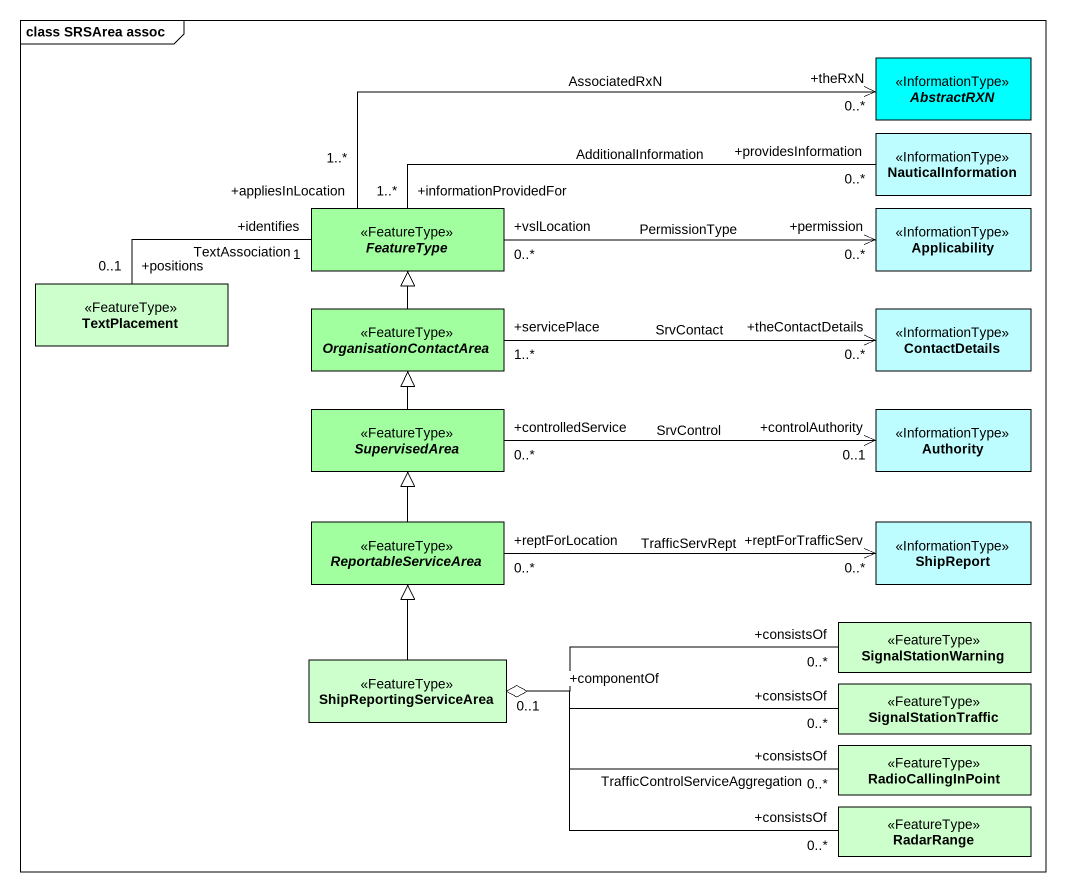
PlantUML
@startuml
mainframe class SRSArea assoc
hide circle
hide empty members
abstract class AbstractRXN <<InformationType>> #00FFFF
class NauticalInformation <<InformationType>> #BEFDFF
abstract class FeatureType <<FeatureType>> #A1FFA0
class Applicability <<InformationType>> #BEFDFF
class TextPlacement <<FeatureType>> #CCFFCC
abstract class OrganisationContactArea <<FeatureType>> #A1FFA0
class ContactDetails <<InformationType>> #BEFDFF
abstract class SupervisedArea <<FeatureType>> #A1FFA0
class Authority <<InformationType>> #BEFDFF
abstract class ReportableServiceArea <<FeatureType>> #A1FFA0
class ShipReport <<InformationType>> #BEFDFF
class SignalStationWarning <<FeatureType>> #CCFFCC
class ShipReportingServiceArea <<FeatureType>> #CCFFCC
class SignalStationTraffic <<FeatureType>> #CCFFCC
class RadioCallingInPoint <<FeatureType>> #CCFFCC
class RadarRange <<FeatureType>> #CCFFCC
FeatureType "+appliesInLocation\n1..*" -right-> "+theRxN\n0..*" AbstractRXN : AssociatedRxN
FeatureType "+informationProvidedFor\n1..*" -right- "+providesInformation\n0..*" NauticalInformation : AdditionalInformation
FeatureType "+vslLocation\n0..*" -right-> "+permission\n0..*" Applicability : PermissionType
FeatureType "+identifies\n1" -left- "+positions\n0..1" TextPlacement : TextAssociation
OrganisationContactArea -up-|> FeatureType
OrganisationContactArea "+servicePlace\n1..*" -right-> "+theContactDetails\n0..*" ContactDetails : SrvContact
SupervisedArea -up-|> OrganisationContactArea
SupervisedArea "+controlledService\n0..*" -right-> "+controlAuthority\n0..1" Authority : SrvControl
ReportableServiceArea -up-|> SupervisedArea
ReportableServiceArea "+reptForLocation\n0..*" -right-> "+reptForTrafficServ\n0..*" ShipReport : TrafficServRept
SignalStationWarning "+consistsOf\n0..*" -left-o ShipReportingServiceArea
ShipReportingServiceArea -up-|> ReportableServiceArea
SignalStationTraffic "+consistsOf\n0..*" -left-o ShipReportingServiceArea
RadioCallingInPoint "+consistsOf\n0..*" -left-o "+componentOf\n0..1" ShipReportingServiceArea : TrafficControlServiceAggregation
RadarRange "+consistsOf\n0..*" -left-o ShipReportingServiceArea
@enduml
